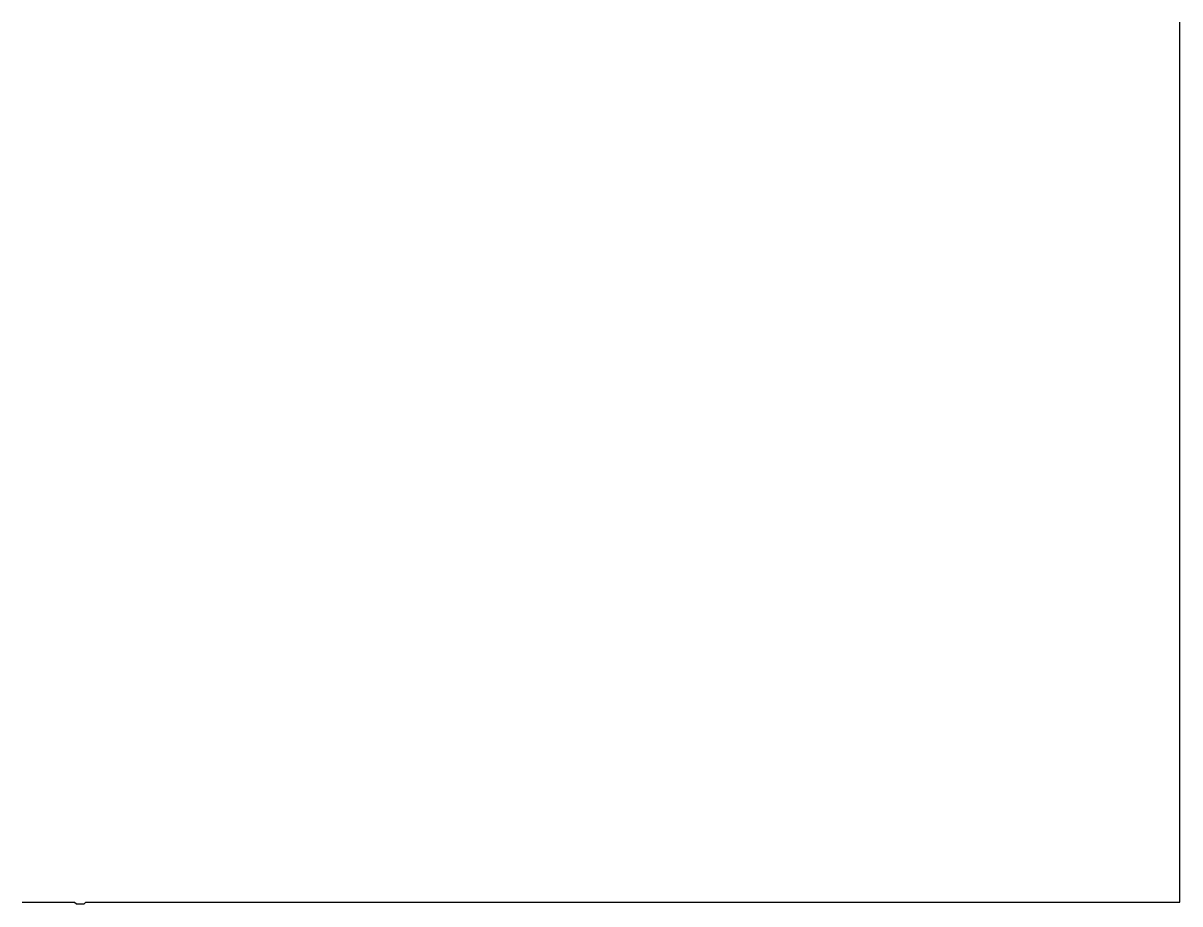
# Model space of a CAD drawing. Extents: x 7 to 316, y 15 to 485.
# Drawn here: x 238.7 to 315.9, y 14.9 to 73.7 of the extents above; entities that cross this region are included whole.
import ezdxf

# ---------------------------------------------------------------- set-up
doc = ezdxf.new("R2010")
doc.units = 0

msp = doc.modelspace()

# ---------------------------------------------------------------- linework, layer by layer
at = {"layer": 'contour_0'}
for p, q in [((315.875, 73.625), (315.875, 73.75)), ((315.875, 73.5), (315.875, 73.625)), ((315.875, 73.375), (315.875, 73.5)), ((315.875, 73.25), (315.875, 73.375)), ((315.875, 73.125), (315.875, 73.25)), ((315.875, 73), (315.875, 73.125)), ((315.875, 72.875), (315.875, 73)), ((315.875, 72.75), (315.875, 72.875)), ((315.875, 72.625), (315.875, 72.75)), ((315.875, 72.5), (315.875, 72.625)), ((315.875, 72.375), (315.875, 72.5)), ((315.875, 72.25), (315.875, 72.375)), ((315.875, 72.125), (315.875, 72.25)), ((315.875, 72), (315.875, 72.125)), ((315.875, 71.875), (315.875, 72)), ((315.875, 71.75), (315.875, 71.875)), ((315.875, 71.625), (315.875, 71.75)), ((315.875, 71.5), (315.875, 71.625)), ((315.875, 71.375), (315.875, 71.5)), ((315.875, 71.25), (315.875, 71.375)), ((315.875, 71.125), (315.875, 71.25)), ((315.875, 71), (315.875, 71.125)), ((315.875, 70.875), (315.875, 71)), ((315.875, 70.75), (315.875, 70.875)), ((315.875, 70.625), (315.875, 70.75)), ((315.875, 70.5), (315.875, 70.625)), ((315.875, 70.375), (315.875, 70.5)), ((315.875, 70.25), (315.875, 70.375)), ((315.875, 70.125), (315.875, 70.25)), ((315.875, 70), (315.875, 70.125)), ((315.875, 69.875), (315.875, 70)), ((315.875, 69.75), (315.875, 69.875)), ((315.875, 69.625), (315.875, 69.75)), ((315.875, 69.5), (315.875, 69.625)), ((315.875, 69.375), (315.875, 69.5)), ((315.875, 69.25), (315.875, 69.375)), ((315.875, 69.125), (315.875, 69.25)), ((315.875, 69), (315.875, 69.125)), ((315.875, 68.875), (315.875, 69)), ((315.875, 68.75), (315.875, 68.875)), ((315.875, 68.625), (315.875, 68.75)), ((315.875, 68.5), (315.875, 68.625)), ((315.875, 68.375), (315.875, 68.5)), ((315.875, 68.25), (315.875, 68.375)), ((315.875, 68.125), (315.875, 68.25)), ((315.875, 68), (315.875, 68.125)), ((315.875, 67.875), (315.875, 68)), ((315.875, 67.75), (315.875, 67.875)), ((315.875, 67.625), (315.875, 67.75)), ((315.875, 67.5), (315.875, 67.625)), ((315.875, 67.375), (315.875, 67.5)), ((315.875, 67.25), (315.875, 67.375)), ((315.875, 67.125), (315.875, 67.25)), ((315.875, 67), (315.875, 67.125)), ((315.875, 66.875), (315.875, 67)), ((315.875, 66.75), (315.875, 66.875)), ((315.875, 66.625), (315.875, 66.75)), ((315.875, 66.5), (315.875, 66.625)), ((315.875, 66.375), (315.875, 66.5)), ((315.875, 66.25), (315.875, 66.375)), ((315.875, 66.125), (315.875, 66.25)), ((315.875, 66), (315.875, 66.125)), ((315.875, 65.875), (315.875, 66)), ((315.875, 65.75), (315.875, 65.875)), ((315.875, 65.625), (315.875, 65.75)), ((315.875, 65.5), (315.875, 65.625)), ((315.875, 65.375), (315.875, 65.5)), ((315.875, 65.25), (315.875, 65.375)), ((315.875, 65.125), (315.875, 65.25)), ((315.875, 65), (315.875, 65.125)), ((315.875, 64.875), (315.875, 65)), ((315.875, 64.75), (315.875, 64.875)), ((315.875, 64.625), (315.875, 64.75)), ((315.875, 64.5), (315.875, 64.625)), ((315.875, 64.375), (315.875, 64.5)), ((315.875, 64.25), (315.875, 64.375)), ((315.875, 64.125), (315.875, 64.25)), ((315.875, 64), (315.875, 64.125)), ((315.875, 63.875), (315.875, 64)), ((315.875, 63.75), (315.875, 63.875)), ((315.875, 63.625), (315.875, 63.75)), ((315.875, 63.5), (315.875, 63.625)), ((315.875, 63.375), (315.875, 63.5)), ((315.875, 63.25), (315.875, 63.375)), ((315.875, 63.125), (315.875, 63.25)), ((315.875, 63), (315.875, 63.125)), ((315.875, 62.875), (315.875, 63)), ((315.875, 62.75), (315.875, 62.875)), ((315.875, 62.625), (315.875, 62.75)), ((315.875, 62.5), (315.875, 62.625)), ((315.875, 62.375), (315.875, 62.5)), ((315.875, 62.25), (315.875, 62.375)), ((315.875, 62.125), (315.875, 62.25)), ((315.875, 62), (315.875, 62.125)), ((315.875, 61.875), (315.875, 62)), ((315.875, 61.75), (315.875, 61.875)), ((315.875, 61.625), (315.875, 61.75)), ((315.875, 61.5), (315.875, 61.625)), ((315.875, 61.375), (315.875, 61.5)), ((315.875, 61.25), (315.875, 61.375)), ((315.875, 61.125), (315.875, 61.25)), ((315.875, 61), (315.875, 61.125)), ((315.875, 60.875), (315.875, 61)), ((315.875, 60.75), (315.875, 60.875)), ((315.875, 60.625), (315.875, 60.75)), ((315.875, 60.5), (315.875, 60.625)), ((315.875, 60.375), (315.875, 60.5)), ((315.875, 60.25), (315.875, 60.375)), ((315.875, 60.125), (315.875, 60.25)), ((315.875, 60), (315.875, 60.125)), ((315.875, 59.875), (315.875, 60)), ((315.875, 59.75), (315.875, 59.875)), ((315.875, 59.625), (315.875, 59.75)), ((315.875, 59.5), (315.875, 59.625)), ((315.875, 59.375), (315.875, 59.5)), ((315.875, 59.25), (315.875, 59.375)), ((315.875, 59.125), (315.875, 59.25)), ((315.875, 59), (315.875, 59.125)), ((315.875, 58.875), (315.875, 59)), ((315.875, 58.75), (315.875, 58.875)), ((315.875, 58.625), (315.875, 58.75)), ((315.875, 58.5), (315.875, 58.625)), ((315.875, 58.375), (315.875, 58.5)), ((315.875, 58.25), (315.875, 58.375)), ((315.875, 58.125), (315.875, 58.25)), ((315.875, 58), (315.875, 58.125)), ((315.875, 57.875), (315.875, 58)), ((315.875, 57.75), (315.875, 57.875)), ((315.875, 57.625), (315.875, 57.75)), ((315.875, 57.5), (315.875, 57.625)), ((315.875, 57.375), (315.875, 57.5)), ((315.875, 57.25), (315.875, 57.375)), ((315.875, 57.125), (315.875, 57.25)), ((315.875, 57), (315.875, 57.125)), ((315.875, 56.875), (315.875, 57)), ((315.875, 56.75), (315.875, 56.875)), ((315.875, 56.625), (315.875, 56.75)), ((315.875, 56.5), (315.875, 56.625)), ((315.875, 56.375), (315.875, 56.5)), ((315.875, 56.25), (315.875, 56.375)), ((315.875, 56.125), (315.875, 56.25)), ((315.875, 56), (315.875, 56.125)), ((315.875, 55.875), (315.875, 56)), ((315.875, 55.75), (315.875, 55.875)), ((315.875, 55.625), (315.875, 55.75)), ((315.875, 55.5), (315.875, 55.625)), ((315.875, 55.375), (315.875, 55.5)), ((315.875, 55.25), (315.875, 55.375)), ((315.875, 55.125), (315.875, 55.25)), ((315.875, 55), (315.875, 55.125)), ((315.875, 54.875), (315.875, 55)), ((315.875, 54.75), (315.875, 54.875)), ((315.875, 54.625), (315.875, 54.75)), ((315.875, 54.5), (315.875, 54.625)), ((315.875, 54.375), (315.875, 54.5)), ((315.875, 54.25), (315.875, 54.375)), ((315.875, 54.125), (315.875, 54.25)), ((315.875, 54), (315.875, 54.125)), ((315.875, 53.875), (315.875, 54)), ((315.875, 53.75), (315.875, 53.875)), ((315.875, 53.625), (315.875, 53.75)), ((315.875, 53.5), (315.875, 53.625)), ((315.875, 53.375), (315.875, 53.5)), ((315.875, 53.25), (315.875, 53.375)), ((315.875, 53.125), (315.875, 53.25)), ((315.875, 53), (315.875, 53.125)), ((315.875, 52.875), (315.875, 53)), ((315.875, 52.75), (315.875, 52.875)), ((315.875, 52.625), (315.875, 52.75)), ((315.875, 52.5), (315.875, 52.625)), ((315.875, 52.375), (315.875, 52.5)), ((315.875, 52.25), (315.875, 52.375)), ((315.875, 52.125), (315.875, 52.25)), ((315.875, 52), (315.875, 52.125)), ((315.875, 51.875), (315.875, 52)), ((315.875, 51.75), (315.875, 51.875)), ((315.875, 51.625), (315.875, 51.75)), ((315.875, 51.5), (315.875, 51.625)), ((315.875, 51.375), (315.875, 51.5)), ((315.875, 51.25), (315.875, 51.375)), ((315.875, 51.125), (315.875, 51.25)), ((315.875, 51), (315.875, 51.125)), ((315.875, 50.875), (315.875, 51)), ((315.875, 50.75), (315.875, 50.875)), ((315.875, 50.625), (315.875, 50.75)), ((315.875, 50.5), (315.875, 50.625)), ((315.875, 50.375), (315.875, 50.5)), ((315.875, 50.25), (315.875, 50.375)), ((315.875, 50.125), (315.875, 50.25)), ((315.875, 50), (315.875, 50.125)), ((315.875, 49.875), (315.875, 50)), ((315.875, 49.75), (315.875, 49.875)), ((315.875, 49.625), (315.875, 49.75)), ((315.875, 49.5), (315.875, 49.625)), ((315.875, 49.375), (315.875, 49.5)), ((315.875, 49.25), (315.875, 49.375)), ((315.875, 49.125), (315.875, 49.25)), ((315.875, 49), (315.875, 49.125)), ((315.875, 48.875), (315.875, 49)), ((315.875, 48.75), (315.875, 48.875)), ((315.875, 48.625), (315.875, 48.75)), ((315.875, 48.5), (315.875, 48.625)), ((315.875, 48.375), (315.875, 48.5)), ((315.875, 48.25), (315.875, 48.375)), ((315.875, 48.125), (315.875, 48.25)), ((315.875, 48), (315.875, 48.125)), ((315.875, 47.875), (315.875, 48)), ((315.875, 47.75), (315.875, 47.875)), ((315.875, 47.625), (315.875, 47.75)), ((315.875, 47.5), (315.875, 47.625)), ((315.875, 47.375), (315.875, 47.5)), ((315.875, 47.25), (315.875, 47.375)), ((315.875, 47.125), (315.875, 47.25)), ((315.875, 47), (315.875, 47.125)), ((315.875, 46.875), (315.875, 47)), ((315.875, 46.75), (315.875, 46.875)), ((315.875, 46.625), (315.875, 46.75)), ((315.875, 46.5), (315.875, 46.625)), ((315.875, 46.375), (315.875, 46.5)), ((315.875, 46.25), (315.875, 46.375)), ((315.875, 46.125), (315.875, 46.25)), ((315.875, 46), (315.875, 46.125)), ((315.875, 45.875), (315.875, 46)), ((315.875, 45.75), (315.875, 45.875)), ((315.875, 45.625), (315.875, 45.75)), ((315.875, 45.5), (315.875, 45.625)), ((315.875, 45.375), (315.875, 45.5)), ((315.875, 45.25), (315.875, 45.375)), ((315.875, 45.125), (315.875, 45.25)), ((315.875, 45), (315.875, 45.125)), ((315.875, 44.875), (315.875, 45)), ((315.875, 44.75), (315.875, 44.875)), ((315.875, 44.625), (315.875, 44.75)), ((315.875, 44.5), (315.875, 44.625)), ((315.875, 44.375), (315.875, 44.5)), ((315.875, 44.25), (315.875, 44.375)), ((315.875, 44.125), (315.875, 44.25)), ((315.875, 44), (315.875, 44.125)), ((315.875, 43.875), (315.875, 44)), ((315.875, 43.75), (315.875, 43.875)), ((315.875, 43.625), (315.875, 43.75)), ((315.875, 43.5), (315.875, 43.625)), ((315.875, 43.375), (315.875, 43.5)), ((315.875, 43.25), (315.875, 43.375)), ((315.875, 43.125), (315.875, 43.25)), ((315.875, 43), (315.875, 43.125)), ((315.875, 42.875), (315.875, 43)), ((315.875, 42.75), (315.875, 42.875)), ((315.875, 42.625), (315.875, 42.75)), ((315.875, 42.5), (315.875, 42.625)), ((315.875, 42.375), (315.875, 42.5)), ((315.875, 42.25), (315.875, 42.375)), ((315.875, 42.125), (315.875, 42.25)), ((315.875, 42), (315.875, 42.125)), ((315.875, 41.875), (315.875, 42)), ((315.875, 41.75), (315.875, 41.875)), ((315.875, 41.625), (315.875, 41.75)), ((315.875, 41.5), (315.875, 41.625)), ((315.875, 41.375), (315.875, 41.5)), ((315.875, 41.25), (315.875, 41.375)), ((315.875, 41.125), (315.875, 41.25)), ((315.875, 41), (315.875, 41.125)), ((315.875, 40.875), (315.875, 41)), ((315.875, 40.75), (315.875, 40.875)), ((315.875, 40.625), (315.875, 40.75)), ((315.875, 40.5), (315.875, 40.625)), ((315.875, 40.375), (315.875, 40.5)), ((315.875, 40.25), (315.875, 40.375)), ((315.875, 40.125), (315.875, 40.25)), ((315.875, 40), (315.875, 40.125)), ((315.875, 39.875), (315.875, 40)), ((315.875, 39.75), (315.875, 39.875)), ((315.875, 39.625), (315.875, 39.75)), ((315.875, 39.5), (315.875, 39.625)), ((315.875, 39.375), (315.875, 39.5)), ((315.875, 39.25), (315.875, 39.375)), ((315.875, 39.125), (315.875, 39.25)), ((315.875, 39), (315.875, 39.125)), ((315.875, 38.875), (315.875, 39)), ((315.875, 38.75), (315.875, 38.875)), ((315.875, 38.625), (315.875, 38.75)), ((315.875, 38.5), (315.875, 38.625)), ((315.875, 38.375), (315.875, 38.5)), ((315.875, 38.25), (315.875, 38.375)), ((315.875, 38.125), (315.875, 38.25)), ((315.875, 38), (315.875, 38.125)), ((315.875, 37.875), (315.875, 38)), ((315.875, 37.75), (315.875, 37.875)), ((315.875, 37.625), (315.875, 37.75)), ((315.875, 37.5), (315.875, 37.625)), ((315.875, 37.375), (315.875, 37.5)), ((315.875, 37.25), (315.875, 37.375)), ((315.875, 37.125), (315.875, 37.25)), ((315.875, 37), (315.875, 37.125)), ((315.875, 36.875), (315.875, 37)), ((315.875, 36.75), (315.875, 36.875)), ((315.875, 36.625), (315.875, 36.75)), ((315.875, 36.5), (315.875, 36.625)), ((315.875, 36.375), (315.875, 36.5)), ((315.875, 36.25), (315.875, 36.375)), ((315.875, 36.125), (315.875, 36.25)), ((315.875, 36), (315.875, 36.125)), ((315.875, 35.875), (315.875, 36)), ((315.875, 35.75), (315.875, 35.875)), ((315.875, 35.625), (315.875, 35.75)), ((315.875, 35.5), (315.875, 35.625)), ((315.875, 35.375), (315.875, 35.5)), ((315.875, 35.25), (315.875, 35.375)), ((315.875, 35.125), (315.875, 35.25)), ((315.875, 35), (315.875, 35.125)), ((315.875, 34.875), (315.875, 35)), ((315.875, 34.75), (315.875, 34.875)), ((315.875, 34.625), (315.875, 34.75)), ((315.875, 34.5), (315.875, 34.625)), ((315.875, 34.375), (315.875, 34.5)), ((315.875, 34.25), (315.875, 34.375)), ((315.875, 34.125), (315.875, 34.25)), ((315.875, 34), (315.875, 34.125)), ((315.875, 33.875), (315.875, 34)), ((315.875, 33.75), (315.875, 33.875)), ((315.875, 33.625), (315.875, 33.75)), ((315.875, 33.5), (315.875, 33.625)), ((315.875, 33.375), (315.875, 33.5)), ((315.875, 33.25), (315.875, 33.375)), ((315.875, 33.125), (315.875, 33.25)), ((315.875, 33), (315.875, 33.125)), ((315.875, 32.875), (315.875, 33)), ((315.875, 32.75), (315.875, 32.875)), ((315.875, 32.625), (315.875, 32.75)), ((315.875, 32.5), (315.875, 32.625)), ((315.875, 32.375), (315.875, 32.5)), ((315.875, 32.25), (315.875, 32.375)), ((315.875, 32.125), (315.875, 32.25)), ((315.875, 32), (315.875, 32.125)), ((315.875, 31.875), (315.875, 32)), ((315.875, 31.75), (315.875, 31.875)), ((315.875, 31.625), (315.875, 31.75)), ((315.875, 31.5), (315.875, 31.625)), ((315.875, 31.375), (315.875, 31.5)), ((315.875, 31.25), (315.875, 31.375)), ((315.875, 31.125), (315.875, 31.25)), ((315.875, 31), (315.875, 31.125)), ((315.875, 30.875), (315.875, 31)), ((315.875, 30.75), (315.875, 30.875)), ((315.875, 30.625), (315.875, 30.75)), ((315.875, 30.5), (315.875, 30.625)), ((315.875, 30.375), (315.875, 30.5)), ((315.875, 30.25), (315.875, 30.375)), ((315.875, 30.125), (315.875, 30.25)), ((315.875, 30), (315.875, 30.125)), ((315.875, 29.875), (315.875, 30)), ((315.875, 29.75), (315.875, 29.875)), ((315.875, 29.625), (315.875, 29.75)), ((315.875, 29.5), (315.875, 29.625)), ((315.875, 29.375), (315.875, 29.5)), ((315.875, 29.25), (315.875, 29.375)), ((315.875, 29.125), (315.875, 29.25)), ((315.875, 29), (315.875, 29.125)), ((315.875, 28.875), (315.875, 29)), ((315.875, 28.75), (315.875, 28.875)), ((315.875, 28.625), (315.875, 28.75)), ((315.875, 28.5), (315.875, 28.625)), ((315.875, 28.375), (315.875, 28.5)), ((315.875, 28.25), (315.875, 28.375)), ((315.875, 28.125), (315.875, 28.25)), ((315.875, 28), (315.875, 28.125)), ((315.875, 27.875), (315.875, 28)), ((315.875, 27.75), (315.875, 27.875)), ((315.875, 27.625), (315.875, 27.75)), ((315.875, 27.5), (315.875, 27.625)), ((315.875, 27.375), (315.875, 27.5)), ((315.875, 27.25), (315.875, 27.375)), ((315.875, 27.125), (315.875, 27.25)), ((315.875, 27), (315.875, 27.125)), ((315.875, 26.875), (315.875, 27)), ((315.875, 26.75), (315.875, 26.875)), ((315.875, 26.625), (315.875, 26.75)), ((315.875, 26.5), (315.875, 26.625)), ((315.875, 26.375), (315.875, 26.5)), ((315.875, 26.25), (315.875, 26.375)), ((315.875, 26.125), (315.875, 26.25)), ((315.875, 26), (315.875, 26.125)), ((315.875, 25.875), (315.875, 26)), ((315.875, 25.75), (315.875, 25.875)), ((315.875, 25.625), (315.875, 25.75)), ((315.875, 25.5), (315.875, 25.625)), ((315.875, 25.375), (315.875, 25.5)), ((315.875, 25.25), (315.875, 25.375)), ((315.875, 25.125), (315.875, 25.25)), ((315.875, 25), (315.875, 25.125)), ((315.875, 24.875), (315.875, 25)), ((315.875, 24.75), (315.875, 24.875)), ((315.875, 24.625), (315.875, 24.75)), ((315.875, 24.5), (315.875, 24.625)), ((315.875, 24.375), (315.875, 24.5)), ((315.875, 24.25), (315.875, 24.375)), ((315.875, 24.125), (315.875, 24.25)), ((315.875, 24), (315.875, 24.125)), ((315.875, 23.875), (315.875, 24)), ((315.875, 23.75), (315.875, 23.875)), ((315.875, 23.625), (315.875, 23.75)), ((315.875, 23.5), (315.875, 23.625)), ((315.875, 23.375), (315.875, 23.5)), ((315.875, 23.25), (315.875, 23.375)), ((315.875, 23.125), (315.875, 23.25)), ((315.875, 23), (315.875, 23.125)), ((315.875, 22.875), (315.875, 23)), ((315.875, 22.75), (315.875, 22.875)), ((315.875, 22.625), (315.875, 22.75)), ((315.875, 22.5), (315.875, 22.625)), ((315.875, 22.375), (315.875, 22.5)), ((315.875, 22.25), (315.875, 22.375)), ((315.875, 22.125), (315.875, 22.25)), ((315.875, 22), (315.875, 22.125)), ((315.875, 21.875), (315.875, 22)), ((315.875, 21.75), (315.875, 21.875)), ((315.875, 21.625), (315.875, 21.75)), ((315.875, 21.5), (315.875, 21.625)), ((315.875, 21.375), (315.875, 21.5)), ((315.875, 21.25), (315.875, 21.375)), ((315.875, 21.125), (315.875, 21.25)), ((315.875, 21), (315.875, 21.125)), ((315.875, 20.875), (315.875, 21)), ((315.875, 20.75), (315.875, 20.875)), ((315.875, 20.625), (315.875, 20.75)), ((315.875, 20.5), (315.875, 20.625)), ((315.875, 20.375), (315.875, 20.5)), ((315.875, 20.25), (315.875, 20.375)), ((315.875, 20.125), (315.875, 20.25)), ((315.875, 20), (315.875, 20.125)), ((315.875, 19.875), (315.875, 20)), ((315.875, 19.75), (315.875, 19.875)), ((315.875, 19.625), (315.875, 19.75)), ((315.875, 19.5), (315.875, 19.625)), ((315.875, 19.375), (315.875, 19.5)), ((315.875, 19.25), (315.875, 19.375)), ((315.875, 19.125), (315.875, 19.25)), ((315.875, 19), (315.875, 19.125)), ((315.875, 18.875), (315.875, 19)), ((315.875, 18.75), (315.875, 18.875)), ((315.875, 18.625), (315.875, 18.75)), ((315.875, 18.5), (315.875, 18.625)), ((315.875, 18.375), (315.875, 18.5)), ((315.875, 18.25), (315.875, 18.375)), ((315.875, 18.125), (315.875, 18.25)), ((315.875, 18), (315.875, 18.125)), ((315.875, 17.875), (315.875, 18)), ((315.875, 17.75), (315.875, 17.875)), ((315.875, 17.625), (315.875, 17.75)), ((315.875, 17.5), (315.875, 17.625)), ((315.875, 17.375), (315.875, 17.5)), ((315.875, 17.25), (315.875, 17.375)), ((315.875, 17.125), (315.875, 17.25)), ((315.875, 17), (315.875, 17.125)), ((315.875, 16.875), (315.875, 17)), ((315.875, 16.75), (315.875, 16.875)), ((315.875, 16.625), (315.875, 16.75)), ((315.875, 16.5), (315.875, 16.625)), ((315.875, 16.375), (315.875, 16.5)), ((315.875, 16.25), (315.875, 16.375)), ((315.875, 16.125), (315.875, 16.25)), ((315.875, 16), (315.875, 16.125)), ((315.875, 15.875), (315.875, 16)), ((315.875, 15.75), (315.875, 15.875)), ((315.875, 15.625), (315.875, 15.75)), ((315.875, 15.5), (315.875, 15.625)), ((315.875, 15.375), (315.875, 15.5)), ((238.625, 15), (238.75, 15)), ((238.75, 15), (238.875, 15)), ((238.875, 15), (239, 15)), ((239, 15), (239.125, 15)), ((239.125, 15), (239.25, 15)), ((239.25, 15), (239.375, 15)), ((239.375, 15), (239.5, 15)), ((239.5, 15), (239.625, 15)), ((239.625, 15), (239.75, 15)), ((239.75, 15), (239.875, 15)), ((239.875, 15), (240, 15)), ((240, 15), (240.125, 15)), ((240.125, 15), (240.25, 15)), ((240.25, 15), (240.375, 15)), ((240.375, 15), (240.5, 15)), ((240.5, 15), (240.625, 15)), ((240.625, 15), (240.75, 15)), ((240.75, 15), (240.875, 15)), ((240.875, 15), (241, 15)), ((241, 15), (241.125, 15)), ((241.125, 15), (241.25, 15)), ((241.25, 15), (241.375, 15)), ((241.375, 15), (241.5, 15)), ((241.5, 15), (241.625, 15)), ((241.625, 15), (241.75, 15)), ((241.75, 15), (241.875, 15)), ((241.875, 15), (242, 15)), ((242, 15), (242.125, 15)), ((242.125, 15), (242.25, 14.875)), ((242.25, 14.875), (242.375, 14.875)), ((242.375, 14.875), (242.5, 14.875)), ((242.5, 14.875), (242.625, 14.875)), ((242.625, 14.875), (242.75, 14.875)), ((242.75, 14.875), (242.875, 15)), ((242.875, 15), (243, 15)), ((243, 15), (243.125, 15)), ((243.125, 15), (243.25, 15)), ((243.25, 15), (243.375, 15)), ((243.375, 15), (243.5, 15)), ((243.5, 15), (243.625, 15)), ((243.625, 15), (243.75, 15)), ((243.75, 15), (243.875, 15)), ((243.875, 15), (244, 15)), ((244, 15), (244.125, 15)), ((244.125, 15), (244.25, 15)), ((244.25, 15), (244.375, 15)), ((244.375, 15), (244.5, 15)), ((244.5, 15), (244.625, 15)), ((244.625, 15), (244.75, 15)), ((244.75, 15), (244.875, 15)), ((244.875, 15), (245, 15)), ((245, 15), (245.125, 15)), ((245.125, 15), (245.25, 15)), ((245.25, 15), (245.375, 15)), ((245.375, 15), (245.5, 15)), ((245.5, 15), (245.625, 15)), ((245.625, 15), (245.75, 15)), ((245.75, 15), (245.875, 15)), ((245.875, 15), (246, 15)), ((246, 15), (246.125, 15)), ((246.125, 15), (246.25, 15)), ((246.25, 15), (246.375, 15)), ((246.375, 15), (246.5, 15)), ((246.5, 15), (246.625, 15)), ((246.625, 15), (246.75, 15)), ((246.75, 15), (246.875, 15)), ((246.875, 15), (247, 15)), ((247, 15), (247.125, 15)), ((247.125, 15), (247.25, 15)), ((247.25, 15), (247.375, 15)), ((247.375, 15), (247.5, 15)), ((247.5, 15), (247.625, 15)), ((247.625, 15), (247.75, 15)), ((247.75, 15), (247.875, 15)), ((247.875, 15), (248, 15)), ((248, 15), (248.125, 15)), ((248.125, 15), (248.25, 15)), ((248.25, 15), (248.375, 15)), ((248.375, 15), (248.5, 15)), ((248.5, 15), (248.625, 15)), ((248.625, 15), (248.75, 15)), ((248.75, 15), (248.875, 15)), ((248.875, 15), (249, 15)), ((249, 15), (249.125, 15)), ((249.125, 15), (249.25, 15)), ((249.25, 15), (249.375, 15)), ((249.375, 15), (249.5, 15)), ((249.5, 15), (249.625, 15)), ((249.625, 15), (249.75, 15)), ((249.75, 15), (249.875, 15)), ((249.875, 15), (250, 15)), ((250, 15), (250.125, 15)), ((250.125, 15), (250.25, 15)), ((250.25, 15), (250.375, 15)), ((250.375, 15), (250.5, 15)), ((250.5, 15), (250.625, 15)), ((250.625, 15), (250.75, 15)), ((250.75, 15), (250.875, 15)), ((250.875, 15), (251, 15)), ((251, 15), (251.125, 15)), ((251.125, 15), (251.25, 15)), ((251.25, 15), (251.375, 15)), ((251.375, 15), (251.5, 15)), ((251.5, 15), (251.625, 15)), ((251.625, 15), (251.75, 15)), ((251.75, 15), (251.875, 15)), ((251.875, 15), (252, 15)), ((252, 15), (252.125, 15)), ((252.125, 15), (252.25, 15)), ((252.25, 15), (252.375, 15)), ((252.375, 15), (252.5, 15)), ((252.5, 15), (252.625, 15)), ((252.625, 15), (252.75, 15)), ((252.75, 15), (252.875, 15)), ((252.875, 15), (253, 15)), ((253, 15), (253.125, 15)), ((253.125, 15), (253.25, 15)), ((253.25, 15), (253.375, 15)), ((253.375, 15), (253.5, 15)), ((253.5, 15), (253.625, 15)), ((253.625, 15), (253.75, 15)), ((253.75, 15), (253.875, 15)), ((253.875, 15), (254, 15)), ((254, 15), (254.125, 15)), ((254.125, 15), (254.25, 15)), ((254.25, 15), (254.375, 15)), ((254.375, 15), (254.5, 15)), ((254.5, 15), (254.625, 15)), ((254.625, 15), (254.75, 15)), ((254.75, 15), (254.875, 15)), ((254.875, 15), (255, 15)), ((255, 15), (255.125, 15)), ((255.125, 15), (255.25, 15)), ((255.25, 15), (255.375, 15)), ((255.375, 15), (255.5, 15)), ((255.5, 15), (255.625, 15)), ((255.625, 15), (255.75, 15)), ((255.75, 15), (255.875, 15)), ((255.875, 15), (256, 15)), ((256, 15), (256.125, 15)), ((256.125, 15), (256.25, 15)), ((256.25, 15), (256.375, 15)), ((256.375, 15), (256.5, 15)), ((256.5, 15), (256.625, 15)), ((256.625, 15), (256.75, 15)), ((256.75, 15), (256.875, 15)), ((256.875, 15), (257, 15)), ((257, 15), (257.125, 15)), ((257.125, 15), (257.25, 15)), ((257.25, 15), (257.375, 15)), ((257.375, 15), (257.5, 15)), ((257.5, 15), (257.625, 15)), ((257.625, 15), (257.75, 15)), ((257.75, 15), (257.875, 15)), ((257.875, 15), (258, 15)), ((258, 15), (258.125, 15)), ((258.125, 15), (258.25, 15)), ((258.25, 15), (258.375, 15)), ((258.375, 15), (258.5, 15)), ((258.5, 15), (258.625, 15)), ((258.625, 15), (258.75, 15)), ((258.75, 15), (258.875, 15)), ((258.875, 15), (259, 15)), ((259, 15), (259.125, 15)), ((259.125, 15), (259.25, 15)), ((259.25, 15), (259.375, 15)), ((259.375, 15), (259.5, 15)), ((259.5, 15), (259.625, 15)), ((259.625, 15), (259.75, 15)), ((259.75, 15), (259.875, 15)), ((259.875, 15), (260, 15)), ((260, 15), (260.125, 15)), ((260.125, 15), (260.25, 15)), ((260.25, 15), (260.375, 15)), ((260.375, 15), (260.5, 15)), ((260.5, 15), (260.625, 15)), ((260.625, 15), (260.75, 15)), ((260.75, 15), (260.875, 15)), ((260.875, 15), (261, 15)), ((261, 15), (261.125, 15)), ((261.125, 15), (261.25, 15)), ((261.25, 15), (261.375, 15)), ((261.375, 15), (261.5, 15)), ((261.5, 15), (261.625, 15)), ((261.625, 15), (261.75, 15)), ((261.75, 15), (261.875, 15)), ((261.875, 15), (262, 15)), ((262, 15), (262.125, 15)), ((262.125, 15), (262.25, 15)), ((262.25, 15), (262.375, 15)), ((262.375, 15), (262.5, 15)), ((262.5, 15), (262.625, 15)), ((262.625, 15), (262.75, 15)), ((262.75, 15), (262.875, 15)), ((262.875, 15), (263, 15)), ((263, 15), (263.125, 15)), ((263.125, 15), (263.25, 15)), ((263.25, 15), (263.375, 15)), ((263.375, 15), (263.5, 15)), ((263.5, 15), (263.625, 15)), ((263.625, 15), (263.75, 15)), ((263.75, 15), (263.875, 15)), ((263.875, 15), (264, 15)), ((264, 15), (264.125, 15)), ((264.125, 15), (264.25, 15)), ((264.25, 15), (264.375, 15)), ((264.375, 15), (264.5, 15)), ((264.5, 15), (264.625, 15)), ((264.625, 15), (264.75, 15)), ((264.75, 15), (264.875, 15)), ((264.875, 15), (265, 15)), ((265, 15), (265.125, 15)), ((265.125, 15), (265.25, 15)), ((265.25, 15), (265.375, 15)), ((265.375, 15), (265.5, 15)), ((265.5, 15), (265.625, 15)), ((265.625, 15), (265.75, 15)), ((265.75, 15), (265.875, 15)), ((265.875, 15), (266, 15)), ((266, 15), (266.125, 15)), ((266.125, 15), (266.25, 15)), ((266.25, 15), (266.375, 15)), ((266.375, 15), (266.5, 15)), ((266.5, 15), (266.625, 15)), ((266.625, 15), (266.75, 15)), ((266.75, 15), (266.875, 15)), ((266.875, 15), (267, 15)), ((267, 15), (267.125, 15)), ((267.125, 15), (267.25, 15)), ((267.25, 15), (267.375, 15)), ((267.375, 15), (267.5, 15)), ((267.5, 15), (267.625, 15)), ((267.625, 15), (267.75, 15)), ((267.75, 15), (267.875, 15)), ((267.875, 15), (268, 15)), ((268, 15), (268.125, 15)), ((268.125, 15), (268.25, 15)), ((268.25, 15), (268.375, 15)), ((268.375, 15), (268.5, 15)), ((268.5, 15), (268.625, 15)), ((268.625, 15), (268.75, 15)), ((268.75, 15), (268.875, 15)), ((268.875, 15), (269, 15)), ((269, 15), (269.125, 15)), ((269.125, 15), (269.25, 15)), ((269.25, 15), (269.375, 15)), ((269.375, 15), (269.5, 15)), ((269.5, 15), (269.625, 15)), ((269.625, 15), (269.75, 15)), ((269.75, 15), (269.875, 15)), ((269.875, 15), (270, 15)), ((270, 15), (270.125, 15)), ((270.125, 15), (270.25, 15)), ((270.25, 15), (270.375, 15)), ((270.375, 15), (270.5, 15)), ((270.5, 15), (270.625, 15)), ((270.625, 15), (270.75, 15)), ((270.75, 15), (270.875, 15)), ((270.875, 15), (271, 15)), ((271, 15), (271.125, 15)), ((271.125, 15), (271.25, 15)), ((271.25, 15), (271.375, 15)), ((271.375, 15), (271.5, 15)), ((271.5, 15), (271.625, 15)), ((271.625, 15), (271.75, 15)), ((271.75, 15), (271.875, 15)), ((271.875, 15), (272, 15)), ((272, 15), (272.125, 15)), ((272.125, 15), (272.25, 15)), ((272.25, 15), (272.375, 15)), ((272.375, 15), (272.5, 15)), ((272.5, 15), (272.625, 15)), ((272.625, 15), (272.75, 15)), ((272.75, 15), (272.875, 15)), ((272.875, 15), (273, 15)), ((273, 15), (273.125, 15)), ((273.125, 15), (273.25, 15)), ((273.25, 15), (273.375, 15)), ((273.375, 15), (273.5, 15)), ((273.5, 15), (273.625, 15)), ((273.625, 15), (273.75, 15)), ((273.75, 15), (273.875, 15)), ((273.875, 15), (274, 15)), ((274, 15), (274.125, 15)), ((274.125, 15), (274.25, 15)), ((274.25, 15), (274.375, 15)), ((274.375, 15), (274.5, 15)), ((274.5, 15), (274.625, 15)), ((274.625, 15), (274.75, 15)), ((274.75, 15), (274.875, 15)), ((274.875, 15), (275, 15)), ((275, 15), (275.125, 15)), ((275.125, 15), (275.25, 15)), ((275.25, 15), (275.375, 15)), ((275.375, 15), (275.5, 15)), ((275.5, 15), (275.625, 15)), ((275.625, 15), (275.75, 15)), ((275.75, 15), (275.875, 15)), ((275.875, 15), (276, 15)), ((276, 15), (276.125, 15)), ((276.125, 15), (276.25, 15)), ((276.25, 15), (276.375, 15)), ((276.375, 15), (276.5, 15)), ((276.5, 15), (276.625, 15)), ((276.625, 15), (276.75, 15)), ((276.75, 15), (276.875, 15)), ((276.875, 15), (277, 15)), ((277, 15), (277.125, 15)), ((277.125, 15), (277.25, 15)), ((277.25, 15), (277.375, 15)), ((277.375, 15), (277.5, 15)), ((277.5, 15), (277.625, 15)), ((277.625, 15), (277.75, 15)), ((277.75, 15), (277.875, 15)), ((277.875, 15), (278, 15)), ((278, 15), (278.125, 15)), ((278.125, 15), (278.25, 15)), ((278.25, 15), (278.375, 15)), ((278.375, 15), (278.5, 15)), ((278.5, 15), (278.625, 15)), ((278.625, 15), (278.75, 15)), ((278.75, 15), (278.875, 15)), ((278.875, 15), (279, 15)), ((279, 15), (279.125, 15)), ((279.125, 15), (279.25, 15)), ((279.25, 15), (279.375, 15)), ((279.375, 15), (279.5, 15)), ((279.5, 15), (279.625, 15)), ((279.625, 15), (279.75, 15)), ((279.75, 15), (279.875, 15)), ((279.875, 15), (280, 15)), ((280, 15), (280.125, 15)), ((280.125, 15), (280.25, 15)), ((280.25, 15), (280.375, 15)), ((280.375, 15), (280.5, 15)), ((280.5, 15), (280.625, 15)), ((280.625, 15), (280.75, 15)), ((280.75, 15), (280.875, 15)), ((280.875, 15), (281, 15)), ((281, 15), (281.125, 15)), ((281.125, 15), (281.25, 15)), ((281.25, 15), (281.375, 15)), ((281.375, 15), (281.5, 15)), ((281.5, 15), (281.625, 15)), ((281.625, 15), (281.75, 15)), ((281.75, 15), (281.875, 15)), ((281.875, 15), (282, 15)), ((282, 15), (282.125, 15)), ((282.125, 15), (282.25, 15)), ((282.25, 15), (282.375, 15)), ((282.375, 15), (282.5, 15)), ((282.5, 15), (282.625, 15)), ((282.625, 15), (282.75, 15)), ((282.75, 15), (282.875, 15)), ((282.875, 15), (283, 15)), ((283, 15), (283.125, 15)), ((283.125, 15), (283.25, 15)), ((283.25, 15), (283.375, 15)), ((283.375, 15), (283.5, 15)), ((283.5, 15), (283.625, 15)), ((283.625, 15), (283.75, 15)), ((283.75, 15), (283.875, 15)), ((283.875, 15), (284, 15)), ((284, 15), (284.125, 15)), ((284.125, 15), (284.25, 15)), ((284.25, 15), (284.375, 15)), ((284.375, 15), (284.5, 15)), ((284.5, 15), (284.625, 15)), ((284.625, 15), (284.75, 15)), ((284.75, 15), (284.875, 15)), ((284.875, 15), (285, 15)), ((285, 15), (285.125, 15)), ((285.125, 15), (285.25, 15)), ((285.25, 15), (285.375, 15)), ((285.375, 15), (285.5, 15)), ((285.5, 15), (285.625, 15)), ((285.625, 15), (285.75, 15)), ((285.75, 15), (285.875, 15)), ((285.875, 15), (286, 15)), ((286, 15), (286.125, 15)), ((286.125, 15), (286.25, 15)), ((286.25, 15), (286.375, 15)), ((286.375, 15), (286.5, 15)), ((286.5, 15), (286.625, 15)), ((286.625, 15), (286.75, 15)), ((286.75, 15), (286.875, 15)), ((286.875, 15), (287, 15)), ((287, 15), (287.125, 15)), ((287.125, 15), (287.25, 15)), ((287.25, 15), (287.375, 15)), ((287.375, 15), (287.5, 15)), ((287.5, 15), (287.625, 15)), ((287.625, 15), (287.75, 15)), ((287.75, 15), (287.875, 15)), ((287.875, 15), (288, 15)), ((288, 15), (288.125, 15)), ((288.125, 15), (288.25, 15)), ((288.25, 15), (288.375, 15)), ((288.375, 15), (288.5, 15)), ((288.5, 15), (288.625, 15)), ((288.625, 15), (288.75, 15)), ((288.75, 15), (288.875, 15)), ((288.875, 15), (289, 15)), ((289, 15), (289.125, 15)), ((289.125, 15), (289.25, 15)), ((289.25, 15), (289.375, 15)), ((289.375, 15), (289.5, 15)), ((289.5, 15), (289.625, 15)), ((289.625, 15), (289.75, 15)), ((289.75, 15), (289.875, 15)), ((289.875, 15), (290, 15)), ((290, 15), (290.125, 15)), ((290.125, 15), (290.25, 15)), ((290.25, 15), (290.375, 15)), ((290.375, 15), (290.5, 15)), ((290.5, 15), (290.625, 15)), ((290.625, 15), (290.75, 15)), ((290.75, 15), (290.875, 15)), ((290.875, 15), (291, 15)), ((291, 15), (291.125, 15)), ((291.125, 15), (291.25, 15)), ((291.25, 15), (291.375, 15)), ((291.375, 15), (291.5, 15)), ((291.5, 15), (291.625, 15)), ((291.625, 15), (291.75, 15)), ((291.75, 15), (291.875, 15)), ((291.875, 15), (292, 15)), ((292, 15), (292.125, 15)), ((292.125, 15), (292.25, 15)), ((292.25, 15), (292.375, 15)), ((292.375, 15), (292.5, 15)), ((292.5, 15), (292.625, 15)), ((292.625, 15), (292.75, 15)), ((292.75, 15), (292.875, 15)), ((292.875, 15), (293, 15)), ((293, 15), (293.125, 15)), ((293.125, 15), (293.25, 15)), ((293.25, 15), (293.375, 15)), ((293.375, 15), (293.5, 15)), ((293.5, 15), (293.625, 15)), ((293.625, 15), (293.75, 15)), ((293.75, 15), (293.875, 15)), ((293.875, 15), (294, 15)), ((294, 15), (294.125, 15)), ((294.125, 15), (294.25, 15)), ((294.25, 15), (294.375, 15)), ((294.375, 15), (294.5, 15)), ((294.5, 15), (294.625, 15)), ((294.625, 15), (294.75, 15)), ((294.75, 15), (294.875, 15)), ((294.875, 15), (295, 15)), ((295, 15), (295.125, 15)), ((295.125, 15), (295.25, 15)), ((295.25, 15), (295.375, 15)), ((295.375, 15), (295.5, 15)), ((295.5, 15), (295.625, 15)), ((295.625, 15), (295.75, 15)), ((295.75, 15), (295.875, 15)), ((295.875, 15), (296, 15)), ((296, 15), (296.125, 15)), ((296.125, 15), (296.25, 15)), ((296.25, 15), (296.375, 15)), ((296.375, 15), (296.5, 15)), ((296.5, 15), (296.625, 15)), ((296.625, 15), (296.75, 15)), ((296.75, 15), (296.875, 15)), ((296.875, 15), (297, 15)), ((297, 15), (297.125, 15)), ((297.125, 15), (297.25, 15)), ((297.25, 15), (297.375, 15)), ((297.375, 15), (297.5, 15)), ((297.5, 15), (297.625, 15)), ((297.625, 15), (297.75, 15)), ((297.75, 15), (297.875, 15)), ((297.875, 15), (298, 15)), ((298, 15), (298.125, 15)), ((298.125, 15), (298.25, 15)), ((298.25, 15), (298.375, 15)), ((298.375, 15), (298.5, 15)), ((298.5, 15), (298.625, 15)), ((298.625, 15), (298.75, 15)), ((298.75, 15), (298.875, 15)), ((298.875, 15), (299, 15)), ((299, 15), (299.125, 15)), ((299.125, 15), (299.25, 15)), ((299.25, 15), (299.375, 15)), ((299.375, 15), (299.5, 15)), ((299.5, 15), (299.625, 15)), ((299.625, 15), (299.75, 15)), ((299.75, 15), (299.875, 15)), ((299.875, 15), (300, 15)), ((300, 15), (300.125, 15)), ((300.125, 15), (300.25, 15)), ((300.25, 15), (300.375, 15)), ((300.375, 15), (300.5, 15)), ((300.5, 15), (300.625, 15)), ((300.625, 15), (300.75, 15)), ((300.75, 15), (300.875, 15)), ((300.875, 15), (301, 15)), ((301, 15), (301.125, 15)), ((301.125, 15), (301.25, 15)), ((301.25, 15), (301.375, 15)), ((301.375, 15), (301.5, 15)), ((301.5, 15), (301.625, 15)), ((301.625, 15), (301.75, 15)), ((301.75, 15), (301.875, 15)), ((301.875, 15), (302, 15)), ((302, 15), (302.125, 15)), ((302.125, 15), (302.25, 15)), ((302.25, 15), (302.375, 15)), ((302.375, 15), (302.5, 15)), ((302.5, 15), (302.625, 15)), ((302.625, 15), (302.75, 15)), ((302.75, 15), (302.875, 15)), ((302.875, 15), (303, 15)), ((303, 15), (303.125, 15)), ((303.125, 15), (303.25, 15)), ((303.25, 15), (303.375, 15)), ((303.375, 15), (303.5, 15)), ((303.5, 15), (303.625, 15)), ((303.625, 15), (303.75, 15)), ((303.75, 15), (303.875, 15)), ((303.875, 15), (304, 15)), ((304, 15), (304.125, 15)), ((304.125, 15), (304.25, 15)), ((304.25, 15), (304.375, 15)), ((304.375, 15), (304.5, 15)), ((304.5, 15), (304.625, 15)), ((304.625, 15), (304.75, 15)), ((304.75, 15), (304.875, 15)), ((304.875, 15), (305, 15)), ((305, 15), (305.125, 15)), ((305.125, 15), (305.25, 15)), ((305.25, 15), (305.375, 15)), ((305.375, 15), (305.5, 15)), ((305.5, 15), (305.625, 15)), ((305.625, 15), (305.75, 15)), ((305.75, 15), (305.875, 15)), ((305.875, 15), (306, 15)), ((306, 15), (306.125, 15)), ((306.125, 15), (306.25, 15)), ((306.25, 15), (306.375, 15)), ((306.375, 15), (306.5, 15)), ((306.5, 15), (306.625, 15)), ((306.625, 15), (306.75, 15)), ((306.75, 15), (306.875, 15)), ((306.875, 15), (307, 15)), ((307, 15), (307.125, 15)), ((307.125, 15), (307.25, 15)), ((307.25, 15), (307.375, 15)), ((307.375, 15), (307.5, 15)), ((307.5, 15), (307.625, 15)), ((307.625, 15), (307.75, 15)), ((307.75, 15), (307.875, 15)), ((307.875, 15), (308, 15)), ((308, 15), (308.125, 15)), ((308.125, 15), (308.25, 15)), ((308.25, 15), (308.375, 15)), ((308.375, 15), (308.5, 15)), ((308.5, 15), (308.625, 15)), ((308.625, 15), (308.75, 15)), ((308.75, 15), (308.875, 15)), ((308.875, 15), (309, 15)), ((309, 15), (309.125, 15)), ((309.125, 15), (309.25, 15)), ((309.25, 15), (309.375, 15)), ((309.375, 15), (309.5, 15)), ((309.5, 15), (309.625, 15)), ((309.625, 15), (309.75, 15)), ((309.75, 15), (309.875, 15)), ((309.875, 15), (310, 15)), ((310, 15), (310.125, 15)), ((310.125, 15), (310.25, 15)), ((310.25, 15), (310.375, 15)), ((310.375, 15), (310.5, 15)), ((310.5, 15), (310.625, 15)), ((310.625, 15), (310.75, 15)), ((310.75, 15), (310.875, 15)), ((310.875, 15), (311, 15)), ((311, 15), (311.125, 15)), ((311.125, 15), (311.25, 15)), ((311.25, 15), (311.375, 15)), ((311.375, 15), (311.5, 15)), ((311.5, 15), (311.625, 15)), ((311.625, 15), (311.75, 15)), ((311.75, 15), (311.875, 15)), ((311.875, 15), (312, 15)), ((312, 15), (312.125, 15)), ((312.125, 15), (312.25, 15)), ((312.25, 15), (312.375, 15)), ((312.375, 15), (312.5, 15)), ((312.5, 15), (312.625, 15)), ((312.625, 15), (312.75, 15)), ((312.75, 15), (312.875, 15)), ((312.875, 15), (313, 15)), ((313, 15), (313.125, 15)), ((313.125, 15), (313.25, 15)), ((313.25, 15), (313.375, 15)), ((313.375, 15), (313.5, 15)), ((313.5, 15), (313.625, 15)), ((313.625, 15), (313.75, 15)), ((313.75, 15), (313.875, 15)), ((313.875, 15), (314, 15)), ((314, 15), (314.125, 15)), ((314.125, 15), (314.25, 15)), ((314.25, 15), (314.375, 15)), ((314.375, 15), (314.5, 15)), ((314.5, 15), (314.625, 15)), ((314.625, 15), (314.75, 15)), ((314.75, 15), (314.875, 15)), ((314.875, 15), (315, 15)), ((315, 15), (315.125, 15)), ((315.125, 15), (315.25, 15)), ((315.25, 15), (315.375, 15)), ((315.375, 15), (315.5, 15)), ((315.5, 15), (315.625, 15)), ((315.625, 15), (315.75, 15)), ((315.75, 15), (315.875, 15)), ((315.875, 15.25), (315.875, 15.375)), ((315.875, 15.125), (315.875, 15.25)), ((315.875, 15), (315.875, 15.125))]:
    msp.add_line(p, q, dxfattribs=at)

doc.saveas('drawing.dxf')
